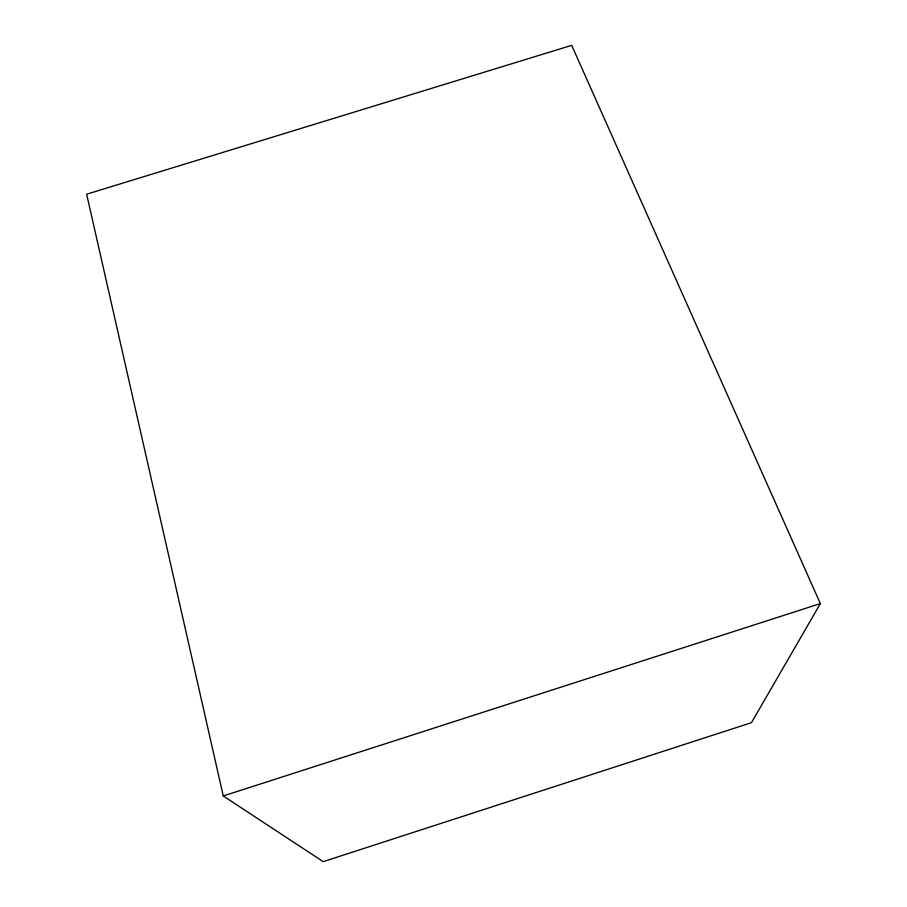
<?xml version="1.0" encoding="UTF-8"?>
<svg xmlns="http://www.w3.org/2000/svg" width="907" height="907" viewBox="0 0 907 907"><rect width="100%" height="100%" fill="white"/><g stroke="black" fill="none" stroke-linecap="round" stroke-linejoin="round"><path stroke-width="1.36" d="M820.359 603.597L751.449 722.675L323.198 861.65L223.269 795.961L86.641 194.211L571.716 45.35L820.359 603.597L223.269 795.961"/></g></svg>
